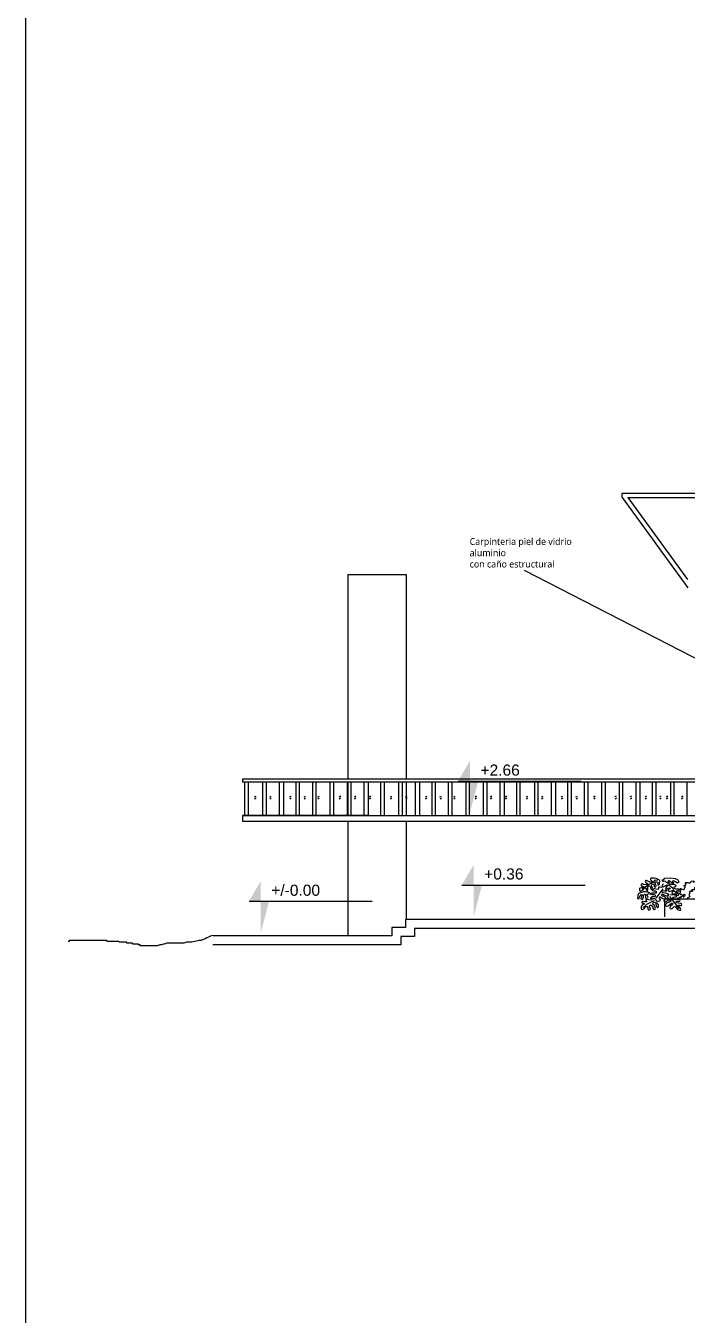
# Model space of a CAD drawing. Extents: x -30 to 1202, y 231 to 898.
# Drawn here: x -29.9 to 57.9, y 555.8 to 727.1 of the extents above; entities that cross this region are included whole.
import ezdxf

# ---------------------------------------------------------------- set-up
doc = ezdxf.new("R2010")
doc.units = 0
doc.header["$LTSCALE"] = 0.04
doc.layers.get('0').update_dxf_attribs({"linetype": 'CONTINUOUS'})
for name, color, linetype in [('0.1', 1, 'CONTINUOUS'), ('0.2', 2, 'CONTINUOUS'), ('0.3', 3, 'CONTINUOUS'), ('0.5', 5, 'CONTINUOUS')]:
    doc.layers.add(name, color=color, linetype=linetype)
doc.styles.add('Amir', font='l_10646.ttf', dxfattribs={"height": 0.15})
doc.styles.add('STYLE2', font='arial.ttf')

# ---------------------------------------------------------------- blocks, each defined once
blk = doc.blocks.new('ARVLN006')
for points in [[(-0.47, 0), (-0.455, 0.026), (-0.47, 0.049), (-0.435, 0.056), (-0.43, 0.063), (-0.428, 0.088), (-0.411, 0.103), (-0.391, 0.108), (-0.359, 0.108), (-0.359, 0.128), (-0.361, 0.148), (-0.341, 0.16), (-0.321, 0.163), (-0.314, 0.168), (-0.306, 0.177), (-0.306, 0.187), (-0.297, 0.205), (-0.274, 0.225), (-0.257, 0.227), (-0.232, 0.225), (-0.22, 0.239), (-0.195, 0.267), (-0.17, 0.257), (-0.178, 0.239), (-0.163, 0.232), (-0.153, 0.244), (-0.153, 0.259), (-0.143, 0.282), (-0.111, 0.294), (-0.098, 0.294), (-0.101, 0.282), (-0.086, 0.259), (-0.046, 0.262), (-0.051, 0.279), (-0.034, 0.289), (-0.004, 0.282), (0.001, 0.274), (-0.001, 0.239), (0.033, 0.232), (0.065, 0.257), (0.09, 0.269), (0.098, 0.254), (0.095, 0.234), (0.11, 0.21), (0.125, 0.21), (0.162, 0.21), (0.15, 0.19), (0.137, 0.18), (0.16, 0.173), (0.209, 0.175), (0.209, 0.15), (0.199, 0.133), (0.207, 0.123), (0.214, 0.12), (0.222, 0.106), (0.207, 0.078), (0.197, 0.063), (0.214, 0.051), (0.232, 0.046), (0.249, 0.034), (0.249, 0.014), (0.242, 0)], [(0.47, 0), (0.47, 0.016), (0.465, 0.034), (0.448, 0.034), (0.433, 0.027), (0.433, 0.044), (0.411, 0.061), (0.405, 0.058), (0.405, 0.034), (0.397, 0.04), (0.386, 0.047), (0.386, 0.058), (0.386, 0.068), (0.374, 0.078), (0.354, 0.075), (0.349, 0.068), (0.349, 0.061), (0.332, 0.061), (0.326, 0.068), (0.326, 0.082), (0.312, 0.085), (0.301, 0.089), (0.307, 0.103), (0.326, 0.109), (0.343, 0.099), (0.354, 0.089), (0.369, 0.096), (0.374, 0.103), (0.374, 0.109), (0.386, 0.106), (0.405, 0.103), (0.405, 0.103), (0.411, 0.109), (0.422, 0.127), (0.422, 0.13), (0.417, 0.14), (0.397, 0.158), (0.411, 0.158), (0.422, 0.172), (0.417, 0.175), (0.397, 0.189), (0.397, 0.199), (0.405, 0.203), (0.417, 0.223), (0.411, 0.234), (0.405, 0.241), (0.397, 0.241), (0.397, 0.241), (0.38, 0.23), (0.343, 0.22), (0.326, 0.22), (0.318, 0.234), (0.318, 0.247), (0.301, 0.261), (0.307, 0.289), (0.326, 0.292), (0.326, 0.309), (0.312, 0.316), (0.307, 0.316), (0.301, 0.316), (0.295, 0.313), (0.29, 0.33), (0.29, 0.347), (0.295, 0.354), (0.295, 0.372), (0.253, 0.378), (0.247, 0.368), (0.239, 0.368), (0.222, 0.375), (0.216, 0.372), (0.205, 0.361), (0.18, 0.372), (0.18, 0.385), (0.174, 0.406), (0.129, 0.413), (0.129, 0.396), (0.129, 0.385), (0.115, 0.389), (0.092, 0.399), (0.067, 0.399), (0.055, 0.392), (0.044, 0.378), (0.024, 0.382), (0.019, 0.396), (-0.001, 0.396), (-0.024, 0.392), (-0.024, 0.385), (-0.024, 0.382), (-0.029, 0.372), (-0.035, 0.372), (-0.06, 0.372), (-0.066, 0.378), (-0.077, 0.378), (-0.091, 0.372), (-0.091, 0.365), (-0.097, 0.351), (-0.103, 0.347), (-0.108, 0.337), (-0.114, 0.337), (-0.145, 0.341), (-0.156, 0.347), (-0.182, 0.351), (-0.193, 0.347), (-0.207, 0.33), (-0.207, 0.316), (-0.213, 0.313), (-0.224, 0.313), (-0.235, 0.313), (-0.266, 0.327), (-0.266, 0.327), (-0.272, 0.323), (-0.277, 0.313), (-0.286, 0.296), (-0.286, 0.292), (-0.297, 0.292), (-0.328, 0.289), (-0.328, 0.285), (-0.323, 0.275), (-0.303, 0.258), (-0.308, 0.237), (-0.323, 0.234), (-0.328, 0.23), (-0.334, 0.209), (-0.328, 0.199), (-0.305, 0.19)]]:
    blk.add_lwpolyline(points)
blk = doc.blocks.new('ARVLN005')
for points in [[(-0.058, 0.581), (-0.043, 0.567), (-0.039, 0.562), (-0.032, 0.539), (-0.033, 0.529), (-0.04, 0.518), (-0.055, 0.514), (-0.097, 0.537), (-0.097, 0.537), (-0.13, 0.556), (-0.141, 0.557), (-0.147, 0.554), (-0.151, 0.534), (-0.13, 0.516), (-0.13, 0.515), (-0.109, 0.491), (-0.108, 0.476), (-0.118, 0.465), (-0.134, 0.463), (-0.161, 0.485), (-0.166, 0.488), (-0.19, 0.494), (-0.205, 0.485), (-0.205, 0.483), (-0.2, 0.47), (-0.175, 0.454), (-0.17, 0.442), (-0.172, 0.425), (-0.186, 0.415), (-0.216, 0.421), (-0.219, 0.422), (-0.249, 0.438), (-0.266, 0.432), (-0.27, 0.42), (-0.267, 0.407), (-0.25, 0.391), (-0.246, 0.381), (-0.249, 0.366), (-0.261, 0.357), (-0.288, 0.359), (-0.29, 0.359), (-0.311, 0.366), (-0.322, 0.364), (-0.344, 0.344), (-0.346, 0.342), (-0.355, 0.328), (-0.37, 0.324), (-0.39, 0.335), (-0.395, 0.35), (-0.378, 0.387), (-0.373, 0.392), (-0.351, 0.404), (-0.352, 0.425), (-0.368, 0.433), (-0.382, 0.431), (-0.387, 0.425), (-0.406, 0.428), (-0.407, 0.429), (-0.407, 0.439), (-0.397, 0.461), (-0.386, 0.468), (-0.347, 0.465), (-0.344, 0.466), (-0.303, 0.476), (-0.294, 0.487), (-0.294, 0.508), (-0.305, 0.519), (-0.323, 0.521), (-0.33, 0.525), (-0.339, 0.534), (-0.335, 0.553), (-0.309, 0.564), (-0.305, 0.565), (-0.229, 0.568), (-0.226, 0.569), (-0.179, 0.584)], [(-0.02, 0.653), (-0.081, 0.703), (-0.088, 0.706), (-0.206, 0.712), (-0.208, 0.712), (-0.315, 0.703), (-0.319, 0.702), (-0.372, 0.676), (-0.378, 0.671), (-0.399, 0.628), (-0.395, 0.613), (-0.373, 0.6), (-0.36, 0.602), (-0.328, 0.627), (-0.326, 0.628), (-0.28, 0.652), (-0.263, 0.643), (-0.262, 0.634), (-0.266, 0.623), (-0.278, 0.613), (-0.273, 0.593), (-0.261, 0.591), (-0.252, 0.594), (-0.217, 0.624), (-0.217, 0.625), (-0.188, 0.653), (-0.171, 0.652), (-0.164, 0.644), (-0.167, 0.627), (-0.18, 0.618), (-0.183, 0.602), (-0.18, 0.597), (-0.164, 0.593), (-0.132, 0.611), (-0.129, 0.614), (-0.115, 0.63), (-0.108, 0.635), (-0.072, 0.64), (-0.066, 0.639), (-0.03, 0.625)], [(0.013, 0.656), (0.073, 0.689), (0.076, 0.691), (0.143, 0.706), (0.145, 0.706), (0.214, 0.706), (0.224, 0.7), (0.231, 0.687), (0.228, 0.672), (0.211, 0.66), (0.21, 0.658), (0.19, 0.639), (0.19, 0.623), (0.197, 0.615), (0.21, 0.612), (0.274, 0.637), (0.275, 0.637), (0.316, 0.657), (0.331, 0.653), (0.342, 0.636), (0.34, 0.621), (0.322, 0.604), (0.319, 0.602), (0.297, 0.593), (0.292, 0.575), (0.303, 0.561), (0.315, 0.557), (0.379, 0.571), (0.38, 0.572), (0.406, 0.581), (0.418, 0.579), (0.431, 0.566), (0.435, 0.556), (0.433, 0.544), (0.421, 0.534), (0.396, 0.534), (0.385, 0.522), (0.385, 0.515), (0.394, 0.504), (0.461, 0.489), (0.47, 0.479), (0.474, 0.452), (0.471, 0.442), (0.453, 0.422), (0.438, 0.42), (0.387, 0.451), (0.383, 0.455), (0.361, 0.487), (0.356, 0.492), (0.342, 0.497), (0.326, 0.486), (0.326, 0.468), (0.325, 0.463), (0.316, 0.441), (0.305, 0.434), (0.295, 0.434), (0.284, 0.447), (0.287, 0.477), (0.287, 0.478), (0.287, 0.515), (0.282, 0.525), (0.268, 0.535), (0.252, 0.533), (0.228, 0.506), (0.226, 0.499), (0.222, 0.467), (0.207, 0.458), (0.206, 0.458), (0.201, 0.461), (0.187, 0.479), (0.185, 0.49), (0.202, 0.54), (0.202, 0.546), (0.199, 0.565), (0.192, 0.574), (0.173, 0.581), (0.159, 0.576), (0.146, 0.556), (0.144, 0.549), (0.144, 0.527), (0.136, 0.516), (0.124, 0.512), (0.11, 0.52), (0.104, 0.536), (0.105, 0.544), (0.118, 0.577), (0.119, 0.579), (0.124, 0.603), (0.122, 0.614), (0.112, 0.624), (0.103, 0.628), (0.083, 0.628), (0.072, 0.62), (0.066, 0.606), (0.065, 0.6), (0.069, 0.576), (0.064, 0.564), (0.054, 0.558), (0.04, 0.559), (0.031, 0.567), (0.027, 0.577), (0.031, 0.614), (0.029, 0.622), (0.013, 0.647)], [(0.07, 0.659), (0.125, 0.664), (0.139, 0.658), (0.17, 0.615), (0.176, 0.61), (0.253, 0.572), (0.255, 0.571), (0.325, 0.522), (0.327, 0.521), (0.423, 0.468)], [(-0.141, 0.298), (-0.156, 0.279), (-0.157, 0.265), (-0.154, 0.26), (-0.149, 0.256), (-0.119, 0.242), (-0.117, 0.241), (-0.082, 0.231), (-0.074, 0.221), (-0.071, 0.198), (-0.083, 0.185), (-0.114, 0.185), (-0.122, 0.187), (-0.152, 0.21), (-0.152, 0.21), (-0.172, 0.226), (-0.178, 0.229), (-0.206, 0.231), (-0.217, 0.225), (-0.223, 0.214), (-0.219, 0.198), (-0.186, 0.179), (-0.184, 0.178), (-0.139, 0.161), (-0.134, 0.158), (-0.106, 0.123), (-0.104, 0.114), (-0.106, 0.097), (-0.12, 0.087), (-0.159, 0.094), (-0.164, 0.097), (-0.208, 0.135), (-0.208, 0.135), (-0.239, 0.158), (-0.253, 0.158), (-0.26, 0.153), (-0.264, 0.139), (-0.258, 0.123), (-0.253, 0.117), (-0.222, 0.097), (-0.217, 0.091), (-0.204, 0.054), (-0.203, 0.048), (-0.206, 0.035), (-0.22, 0.026), (-0.248, 0.034), (-0.254, 0.038), (-0.278, 0.067), (-0.282, 0.07), (-0.31, 0.084), (-0.324, 0.081), (-0.343, 0.058), (-0.344, 0.055), (-0.359, 0.019), (-0.368, 0.012), (-0.414, 0.001), (-0.417, 0.001), (-0.435, 0.002), (-0.445, 0.02), (-0.424, 0.055), (-0.422, 0.058), (-0.386, 0.091), (-0.382, 0.1), (-0.382, 0.11), (-0.413, 0.113), (-0.418, 0.112), (-0.451, 0.102), (-0.457, 0.101), (-0.458, 0.101), (-0.466, 0.117), (-0.457, 0.141), (-0.446, 0.148), (-0.392, 0.151), (-0.388, 0.151), (-0.349, 0.164), (-0.343, 0.182), (-0.348, 0.19), (-0.357, 0.195), (-0.382, 0.197), (-0.383, 0.198), (-0.418, 0.198), (-0.43, 0.212), (-0.425, 0.229), (-0.414, 0.238), (-0.372, 0.238), (-0.304, 0.238), (-0.297, 0.24), (-0.266, 0.263), (-0.263, 0.279), (-0.264, 0.281), (-0.272, 0.286), (-0.312, 0.291), (-0.314, 0.291), (-0.335, 0.289), (-0.347, 0.296), (-0.351, 0.306), (-0.342, 0.322), (-0.301, 0.329), (-0.3, 0.329), (-0.203, 0.338)], [(-0.195, 0.301), (-0.4, 0.038)], [(-0.169, 0.568), (-0.248, 0.511), (-0.252, 0.506), (-0.298, 0.421), (-0.301, 0.417), (-0.361, 0.362)], [(-0.107, 0.456), (-0.128, 0.442), (-0.131, 0.437), (-0.135, 0.43), (-0.122, 0.413), (-0.097, 0.418), (-0.097, 0.418), (-0.041, 0.431), (-0.027, 0.424), (-0.023, 0.413), (-0.03, 0.399), (-0.052, 0.391), (-0.055, 0.39), (-0.096, 0.384), (-0.098, 0.384), (-0.142, 0.369), (-0.148, 0.365), (-0.164, 0.344), (-0.164, 0.33), (-0.151, 0.311), (-0.137, 0.306), (-0.092, 0.324), (-0.091, 0.325), (-0.03, 0.354), (-0.015, 0.35), (-0.013, 0.347), (-0.016, 0.331), (-0.04, 0.316), (-0.042, 0.315), (-0.077, 0.3), (-0.08, 0.299), (-0.098, 0.284), (-0.101, 0.268), (-0.085, 0.246), (-0.07, 0.242), (-0.025, 0.268), (-0.025, 0.268), (0.017, 0.289), (0.032, 0.285), (0.039, 0.275), (0.036, 0.258), (0.017, 0.246), (0.012, 0.231), (0.024, 0.205), (0.032, 0.198), (0.072, 0.189), (0.084, 0.194), (0.108, 0.234), (0.108, 0.234), (0.115, 0.246), (0.126, 0.252), (0.144, 0.25), (0.144, 0.249), (0.194, 0.247), (0.201, 0.248), (0.219, 0.26), (0.22, 0.278), (0.201, 0.296), (0.193, 0.3), (0.164, 0.3), (0.13, 0.3), (0.119, 0.308), (0.116, 0.316), (0.125, 0.331), (0.148, 0.337), (0.151, 0.337), (0.191, 0.337), (0.194, 0.337), (0.217, 0.344), (0.226, 0.355), (0.226, 0.36), (0.218, 0.371), (0.194, 0.38), (0.191, 0.381), (0.155, 0.384), (0.153, 0.384), (0.107, 0.381), (0.1, 0.383), (0.094, 0.387), (0.095, 0.406), (0.111, 0.417), (0.116, 0.419), (0.152, 0.421), (0.156, 0.422), (0.174, 0.43), (0.181, 0.443), (0.178, 0.458), (0.171, 0.468), (0.147, 0.477), (0.141, 0.477), (0.058, 0.466), (0.048, 0.47), (0.043, 0.475), (0.045, 0.491), (0.045, 0.492), (0.044, 0.511), (0.035, 0.516), (0.027, 0.517), (-0.025, 0.506)], [(-0.047, 0.469), (0.108, 0.268)], [(0.236, 0.384), (0.319, 0.408), (0.323, 0.409), (0.384, 0.403), (0.386, 0.402), (0.472, 0.375), (0.476, 0.373), (0.5, 0.352), (0.503, 0.346), (0.508, 0.322), (0.508, 0.321), (0.512, 0.267), (0.505, 0.255), (0.493, 0.249), (0.476, 0.258), (0.469, 0.29), (0.469, 0.291), (0.458, 0.326), (0.452, 0.333), (0.431, 0.346), (0.414, 0.339), (0.41, 0.329), (0.414, 0.316), (0.433, 0.299), (0.437, 0.293), (0.444, 0.264), (0.439, 0.251), (0.423, 0.241), (0.407, 0.245), (0.386, 0.282), (0.384, 0.286), (0.38, 0.328), (0.378, 0.333), (0.369, 0.349), (0.356, 0.354), (0.345, 0.352), (0.336, 0.34), (0.336, 0.303), (0.336, 0.274), (0.321, 0.263), (0.289, 0.271), (0.281, 0.287), (0.297, 0.32), (0.298, 0.323), (0.301, 0.346), (0.293, 0.359), (0.277, 0.364), (0.272, 0.365), (0.254, 0.362)], [(0.193, 0.231), (0.213, 0.223), (0.219, 0.222), (0.269, 0.231), (0.27, 0.231), (0.322, 0.237), (0.329, 0.235), (0.329, 0.235), (0.329, 0.215), (0.315, 0.207), (0.312, 0.204), (0.311, 0.204), (0.32, 0.184), (0.335, 0.184), (0.337, 0.184), (0.39, 0.193), (0.395, 0.192), (0.413, 0.187), (0.421, 0.174), (0.42, 0.165), (0.408, 0.156), (0.374, 0.156), (0.362, 0.141), (0.363, 0.14), (0.37, 0.131), (0.405, 0.116), (0.41, 0.113), (0.429, 0.086), (0.431, 0.081), (0.436, 0.046), (0.435, 0.04), (0.427, 0.022), (0.413, 0.015), (0.374, 0.026), (0.367, 0.031), (0.343, 0.068), (0.338, 0.073), (0.316, 0.081), (0.303, 0.077), (0.29, 0.062), (0.287, 0.055), (0.287, 0.025), (0.285, 0.018), (0.275, 0.004), (0.261, 0), (0.236, 0.011), (0.229, 0.025), (0.244, 0.067), (0.244, 0.069), (0.248, 0.093), (0.24, 0.106), (0.227, 0.11), (0.216, 0.108), (0.186, 0.087), (0.182, 0.079), (0.178, 0.047), (0.175, 0.041), (0.155, 0.016), (0.141, 0.012), (0.123, 0.02), (0.117, 0.035), (0.138, 0.096), (0.141, 0.102), (0.175, 0.131), (0.178, 0.145), (0.167, 0.163), (0.159, 0.169), (0.13, 0.173), (0.117, 0.163), (0.113, 0.135), (0.113, 0.133), (0.097, 0.079), (0.091, 0.072), (0.066, 0.057), (0.048, 0.068), (0.051, 0.111), (0.054, 0.118), (0.078, 0.147), (0.081, 0.152), (0.085, 0.171)], [(0.144, 0.209), (0.243, 0.165), (0.245, 0.165), (0.319, 0.122), (0.322, 0.12), (0.392, 0.059)]]:
    blk.add_lwpolyline(points)

msp = doc.modelspace()

# ---------------------------------------------------------------- hatches: boundary and pattern name
at = {"layer": '0.2'}
h = msp.add_hatch(color=256, dxfattribs=at)
h.paths.add_polyline_path([(27.48, 626.72), (29.04, 626.72), (29.04, 629.4)])
h.paths.add_polyline_path([(29.04, 622.53), (30.16, 626.72), (29.04, 626.72)])
h = msp.add_hatch(color=256, dxfattribs=at)
h.paths.add_polyline_path([(27.98, 612.92), (29.54, 612.92), (29.54, 615.6)])
h.paths.add_polyline_path([(29.54, 608.73), (30.65, 612.92), (29.54, 612.92)])
h = msp.add_hatch(color=256, dxfattribs=at)
h.paths.add_polyline_path([(-0.29, 610.76), (1.27, 610.76), (1.27, 613.44)])
h.paths.add_polyline_path([(1.27, 606.57), (2.38, 610.76), (1.27, 610.76)])

# ---------------------------------------------------------------- linework, layer by layer
at = {"layer": '0.1'}
for p, q in [((65.49, 639.67), (36.29, 654.7)), ((-0.88, 626.64), (-0.88, 622.14)), ((-0.41, 626.64), (-0.41, 622.14)), ((1.52, 626.62), (1.52, 622.12)), ((1.98, 626.62), (1.98, 622.12)), ((3.73, 626.62), (3.73, 622.12)), ((4.3, 626.62), (4.3, 622.12)), ((5.93, 626.62), (5.93, 622.12)), ((6.39, 626.62), (6.39, 622.12)), ((8.13, 626.64), (8.13, 622.14)), ((8.59, 626.64), (8.59, 622.14)), ((10.44, 626.64), (10.44, 622.14)), ((10.91, 626.64), (10.91, 622.14)), ((12.76, 626.64), (12.76, 622.14)), ((13.22, 626.64), (13.22, 622.14)), ((14.97, 626.64), (14.97, 622.14)), ((15.54, 626.64), (15.54, 622.14)), ((17.17, 626.64), (17.17, 622.14)), ((17.64, 626.64), (17.64, 622.14)), ((19.56, 626.62), (19.56, 622.12)), ((20.03, 626.62), (20.03, 622.12)), ((21.78, 626.62), (21.78, 622.12)), ((22.35, 626.62), (22.35, 622.12)), ((23.98, 626.62), (23.98, 622.12)), ((24.44, 626.62), (24.44, 622.12)), ((26.17, 626.64), (26.17, 622.14)), ((26.64, 626.64), (26.64, 622.14)), ((28.49, 626.64), (28.49, 622.14)), ((28.96, 626.64), (28.96, 622.14)), ((30.81, 626.64), (30.81, 622.14)), ((31.27, 626.64), (31.27, 622.14)), ((33.02, 626.64), (33.02, 622.14)), ((33.59, 626.64), (33.59, 622.14)), ((35.22, 626.64), (35.22, 622.14)), ((35.68, 626.64), (35.68, 622.14)), ((37.61, 626.62), (37.61, 622.12)), ((38.08, 626.62), (38.08, 622.12)), ((39.82, 626.62), (39.82, 622.12)), ((40.39, 626.62), (40.39, 622.12)), ((42.02, 626.62), (42.02, 622.12)), ((42.49, 626.62), (42.49, 622.12)), ((44.22, 626.64), (44.22, 622.14)), ((44.69, 626.64), (44.69, 622.14)), ((46.54, 626.64), (46.54, 622.14)), ((47, 626.64), (47, 622.14)), ((48.85, 626.64), (48.85, 622.14)), ((49.32, 626.64), (49.32, 622.14)), ((51.06, 626.64), (51.06, 622.14)), ((51.63, 626.64), (51.63, 622.14)), ((53.26, 626.64), (53.26, 622.14)), ((53.73, 626.64), (53.73, 622.14)), ((55.66, 626.62), (55.66, 622.12)), ((56.12, 626.62), (56.12, 622.12)), ((57.87, 626.62), (57.87, 622.12)), ((0.44, 624.64), (0.65, 624.74)), ((0.45, 624.37), (0.64, 624.49)), ((2.46, 624.64), (2.67, 624.74)), ((2.48, 624.37), (2.66, 624.49)), ((5.09, 624.64), (5.3, 624.74)), ((5.11, 624.37), (5.29, 624.49)), ((7.03, 624.64), (7.23, 624.74)), ((7.04, 624.37), (7.23, 624.49)), ((8.84, 624.64), (9.05, 624.74)), ((8.85, 624.37), (9.04, 624.49)), ((11.68, 624.65), (11.89, 624.76)), ((11.69, 624.39), (11.88, 624.5)), ((13.7, 624.65), (13.91, 624.76)), ((13.72, 624.39), (13.9, 624.5)), ((15.68, 624.65), (15.89, 624.76)), ((15.7, 624.39), (15.88, 624.5)), ((18.48, 624.64), (18.69, 624.74)), ((18.5, 624.37), (18.69, 624.49)), ((20.51, 624.64), (20.72, 624.74)), ((20.53, 624.37), (20.71, 624.49)), ((23.14, 624.64), (23.35, 624.74)), ((23.15, 624.37), (23.34, 624.49)), ((25.07, 624.64), (25.28, 624.74)), ((25.09, 624.37), (25.27, 624.49)), ((26.89, 624.64), (27.09, 624.74)), ((26.9, 624.37), (27.09, 624.49)), ((29.73, 624.65), (29.93, 624.76)), ((29.74, 624.39), (29.93, 624.5)), ((31.75, 624.65), (31.96, 624.76)), ((31.77, 624.39), (31.95, 624.5)), ((33.73, 624.65), (33.94, 624.76)), ((33.75, 624.39), (33.93, 624.5)), ((36.53, 624.64), (36.74, 624.74)), ((36.55, 624.37), (36.73, 624.49)), ((38.56, 624.64), (38.77, 624.74)), ((38.57, 624.37), (38.76, 624.49)), ((41.18, 624.64), (41.39, 624.74)), ((41.2, 624.37), (41.38, 624.49)), ((43.12, 624.64), (43.33, 624.74)), ((43.14, 624.37), (43.32, 624.49)), ((45.46, 624.64), (45.67, 624.75)), ((45.48, 624.38), (45.67, 624.49)), ((48.31, 624.66), (48.51, 624.76)), ((48.32, 624.39), (48.51, 624.51)), ((50.33, 624.66), (50.54, 624.76)), ((50.35, 624.39), (50.53, 624.51)), ((52.31, 624.66), (52.52, 624.76)), ((52.33, 624.39), (52.51, 624.51)), ((54.25, 624.66), (54.45, 624.76)), ((54.26, 624.39), (54.45, 624.51)), ((55.11, 624.64), (55.32, 624.75)), ((55.13, 624.38), (55.31, 624.49)), ((57.14, 624.64), (57.35, 624.75)), ((57.15, 624.38), (57.34, 624.49))]:
    msp.add_line(p, q, dxfattribs=at)
msp.add_lwpolyline([(-29.93, 898.4), (744.89, 898.4), (744.89, 230.68), (-29.93, 230.68)], close=True, dxfattribs=at)
at = {"layer": '0.2'}
for p, q in [((49.28, 664.99), (96.97, 664.99)), ((49.28, 664.39), (57.99, 652.4)), ((50.02, 664.39), (57.93, 653.51)), ((50.02, 664.39), (65.83, 664.39)), ((-1.17, 626.99), (-1.17, 626.6)), ((9.38, 626.99), (-1.17, 626.99)), ((9.38, 626.6), (-1.17, 626.6)), ((27.42, 626.99), (7.93, 626.99)), ((27.42, 626.6), (7.93, 626.6)), ((45.47, 626.99), (25.98, 626.99)), ((45.47, 626.6), (25.98, 626.6)), ((27.48, 626.72), (43.83, 626.72)), ((63.52, 626.99), (44.03, 626.99)), ((63.52, 626.6), (44.03, 626.6)), ((15.66, 622.14), (-1.17, 622.14)), ((-1.17, 622.14), (125.1, 622.14)), ((-1.17, 622.14), (-1.17, 621.42)), ((-1.17, 621.42), (125.1, 621.42)), ((27.98, 612.92), (44.33, 612.92)), ((-0.29, 610.76), (16.06, 610.76))]:
    msp.add_line(p, q, dxfattribs=at)
msp.add_lwpolyline([(54.91, 608.68), (54.91, 611.08), (63.52, 611.08)], dxfattribs=at)
msp.add_arc((49.79, 664.69), 0.591, 149.4678, 210.5322, dxfattribs=at)
at = {"layer": '0.3'}
for p, q in [((12.85, 654.18), (12.85, 626.99)), ((12.85, 654.18), (20.57, 654.18)), ((20.57, 654.18), (20.57, 626.99)), ((12.85, 626.6), (12.85, 622.14)), ((20.57, 626.6), (20.57, 622.14)), ((12.85, 621.42), (12.85, 606.18)), ((20.57, 621.42), (20.57, 608.34))]:
    msp.add_line(p, q, dxfattribs=at)
at = {"layer": '0.5'}
for p, q in [((63.65, 608.34), (20.49, 608.34)), ((-24.18, 605.42), (-24.3, 605.42)), ((-19.18, 605.54), (-24.18, 605.54)), ((-24.18, 605.54), (-24.18, 605.42)), ((-19.06, 605.42), (-19.18, 605.54)), ((-17.59, 605.42), (-19.06, 605.42)), ((-17.47, 605.31), (-17.59, 605.42)), ((-16.56, 605.31), (-17.47, 605.31)), ((-16.45, 605.2), (-16.56, 605.31)), ((-15.77, 605.2), (-16.45, 605.2)), ((-15.65, 605.08), (-15.77, 605.2)), ((-14.97, 605.08), (-15.65, 605.08)), ((-14.97, 604.97), (-14.97, 605.08)), ((-14.74, 604.97), (-14.97, 604.97)), ((-14.74, 604.85), (-14.74, 604.97)), ((-12.47, 604.85), (-14.74, 604.85)), ((-12.13, 604.97), (-12.47, 604.85)), ((-11.9, 604.97), (-12.13, 604.97)), ((-11.67, 605.08), (-11.9, 604.97)), ((-11.56, 605.08), (-11.67, 605.08)), ((-11.22, 605.2), (-11.56, 605.08)), ((-8.95, 605.2), (-11.22, 605.2)), ((-8.6, 605.31), (-8.95, 605.2)), ((-7.92, 605.31), (-8.6, 605.31)), ((-7.47, 605.42), (-7.92, 605.31)), ((-6.9, 605.54), (-7.47, 605.42)), ((-6.67, 605.54), (-6.9, 605.54)), ((-6.1, 605.76), (-6.67, 605.54)), ((-5.87, 605.88), (-6.1, 605.76)), ((-5.65, 605.99), (-5.87, 605.88)), ((-5.42, 606.1), (-5.65, 605.99)), ((-5.19, 606.22), (-5.42, 606.1))]:
    msp.add_line(p, q, dxfattribs=at)
for points in [[(20.49, 608.34), (20.49, 607.26), (18.69, 607.26), (18.69, 606.18), (-5.09, 606.18)], [(21.69, 607.14), (21.69, 606.06), (19.89, 606.06), (19.89, 604.98), (-5.09, 604.98)], [(62.93, 607.14), (21.69, 607.14)]]:
    msp.add_lwpolyline(points, dxfattribs=at)

# ---------------------------------------------------------------- block references
at = {"layer": '0.1', "xscale": -6, "yscale": 6, "zscale": 6}
for name, p in [('ARVLN005', (54.39, 609.58)), ('ARVLN006', (59.45, 611))]:
    msp.add_blockref(name, p, dxfattribs=at)

# ---------------------------------------------------------------- texts
at = {"layer": '0.1', "style": 'STYLE2'}
for s, p in [('+2.66', (30.45, 627.45)), ('+0.36', (30.94, 613.65)), ('+/-0.00', (2.67, 611.49))]:
    msp.add_text(s, height=1.476, dxfattribs=at).set_placement(p)
at = {"layer": '0.1', "insert": (29.01, 659.01), "char_height": 0.9, "width": 16.2063, "attachment_point": 1, "style": 'Amir'}
msp.add_mtext('\\A1;Carpinteria piel de vidrio aluminio\\Pcon caño estructural', dxfattribs=at)

doc.saveas('drawing.dxf')
